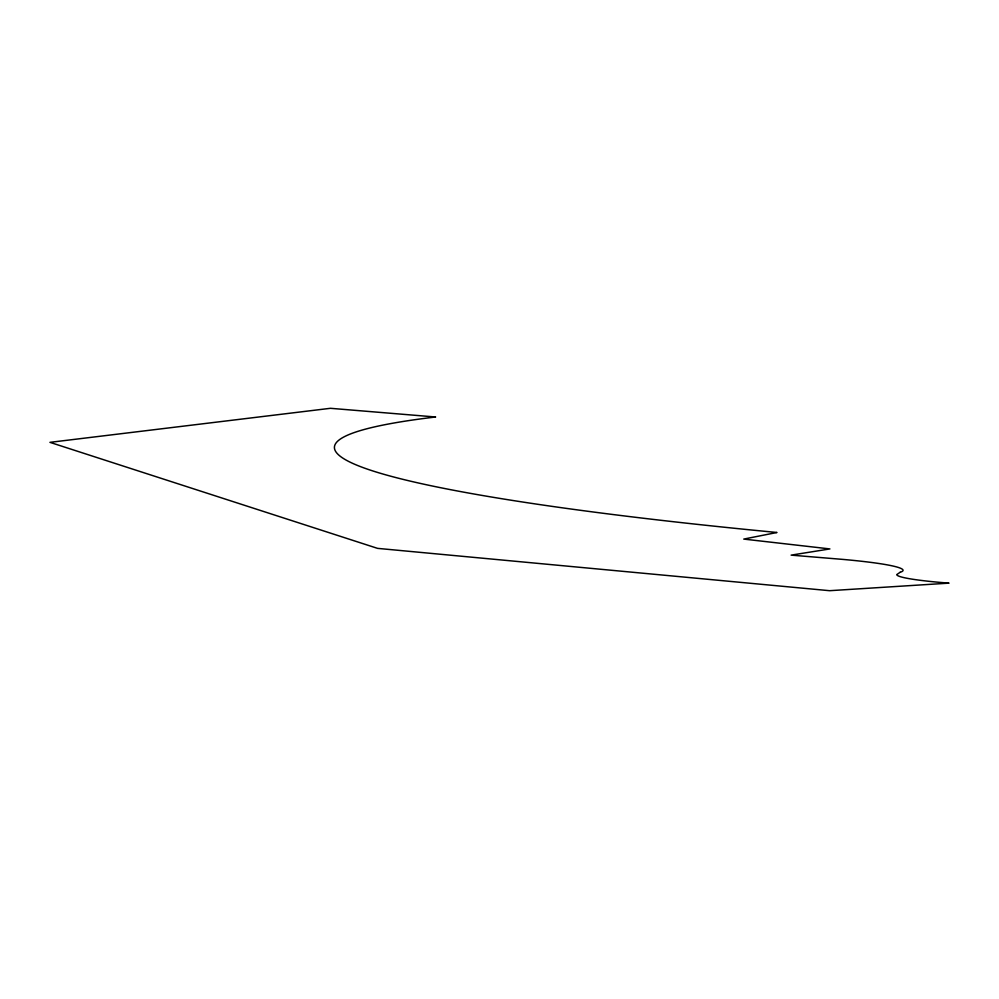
<?xml version="1.0" encoding="UTF-8"?>
<svg xmlns="http://www.w3.org/2000/svg" width="999" height="999" viewBox="0 0 999 999"><rect width="100%" height="100%" fill="white"/><g stroke="black" fill="none" stroke-linecap="round" stroke-linejoin="round"><path stroke-width="1.5" d="M900.149 572.277L896.74 574.612A85.29 6.843 2.5 0 0 949.05 583.141L829.607 590.696L377.597 548.376L49.95 442.345L330.444 408.304L435.639 416.995A980.831 78.659 2.5 0 0 776.985 532.492L743.756 539.085L829.907 548.926L791.121 555.132L843.168 559.428A118.769 9.528 2.5 0 1 900.149 572.277"/></g></svg>
